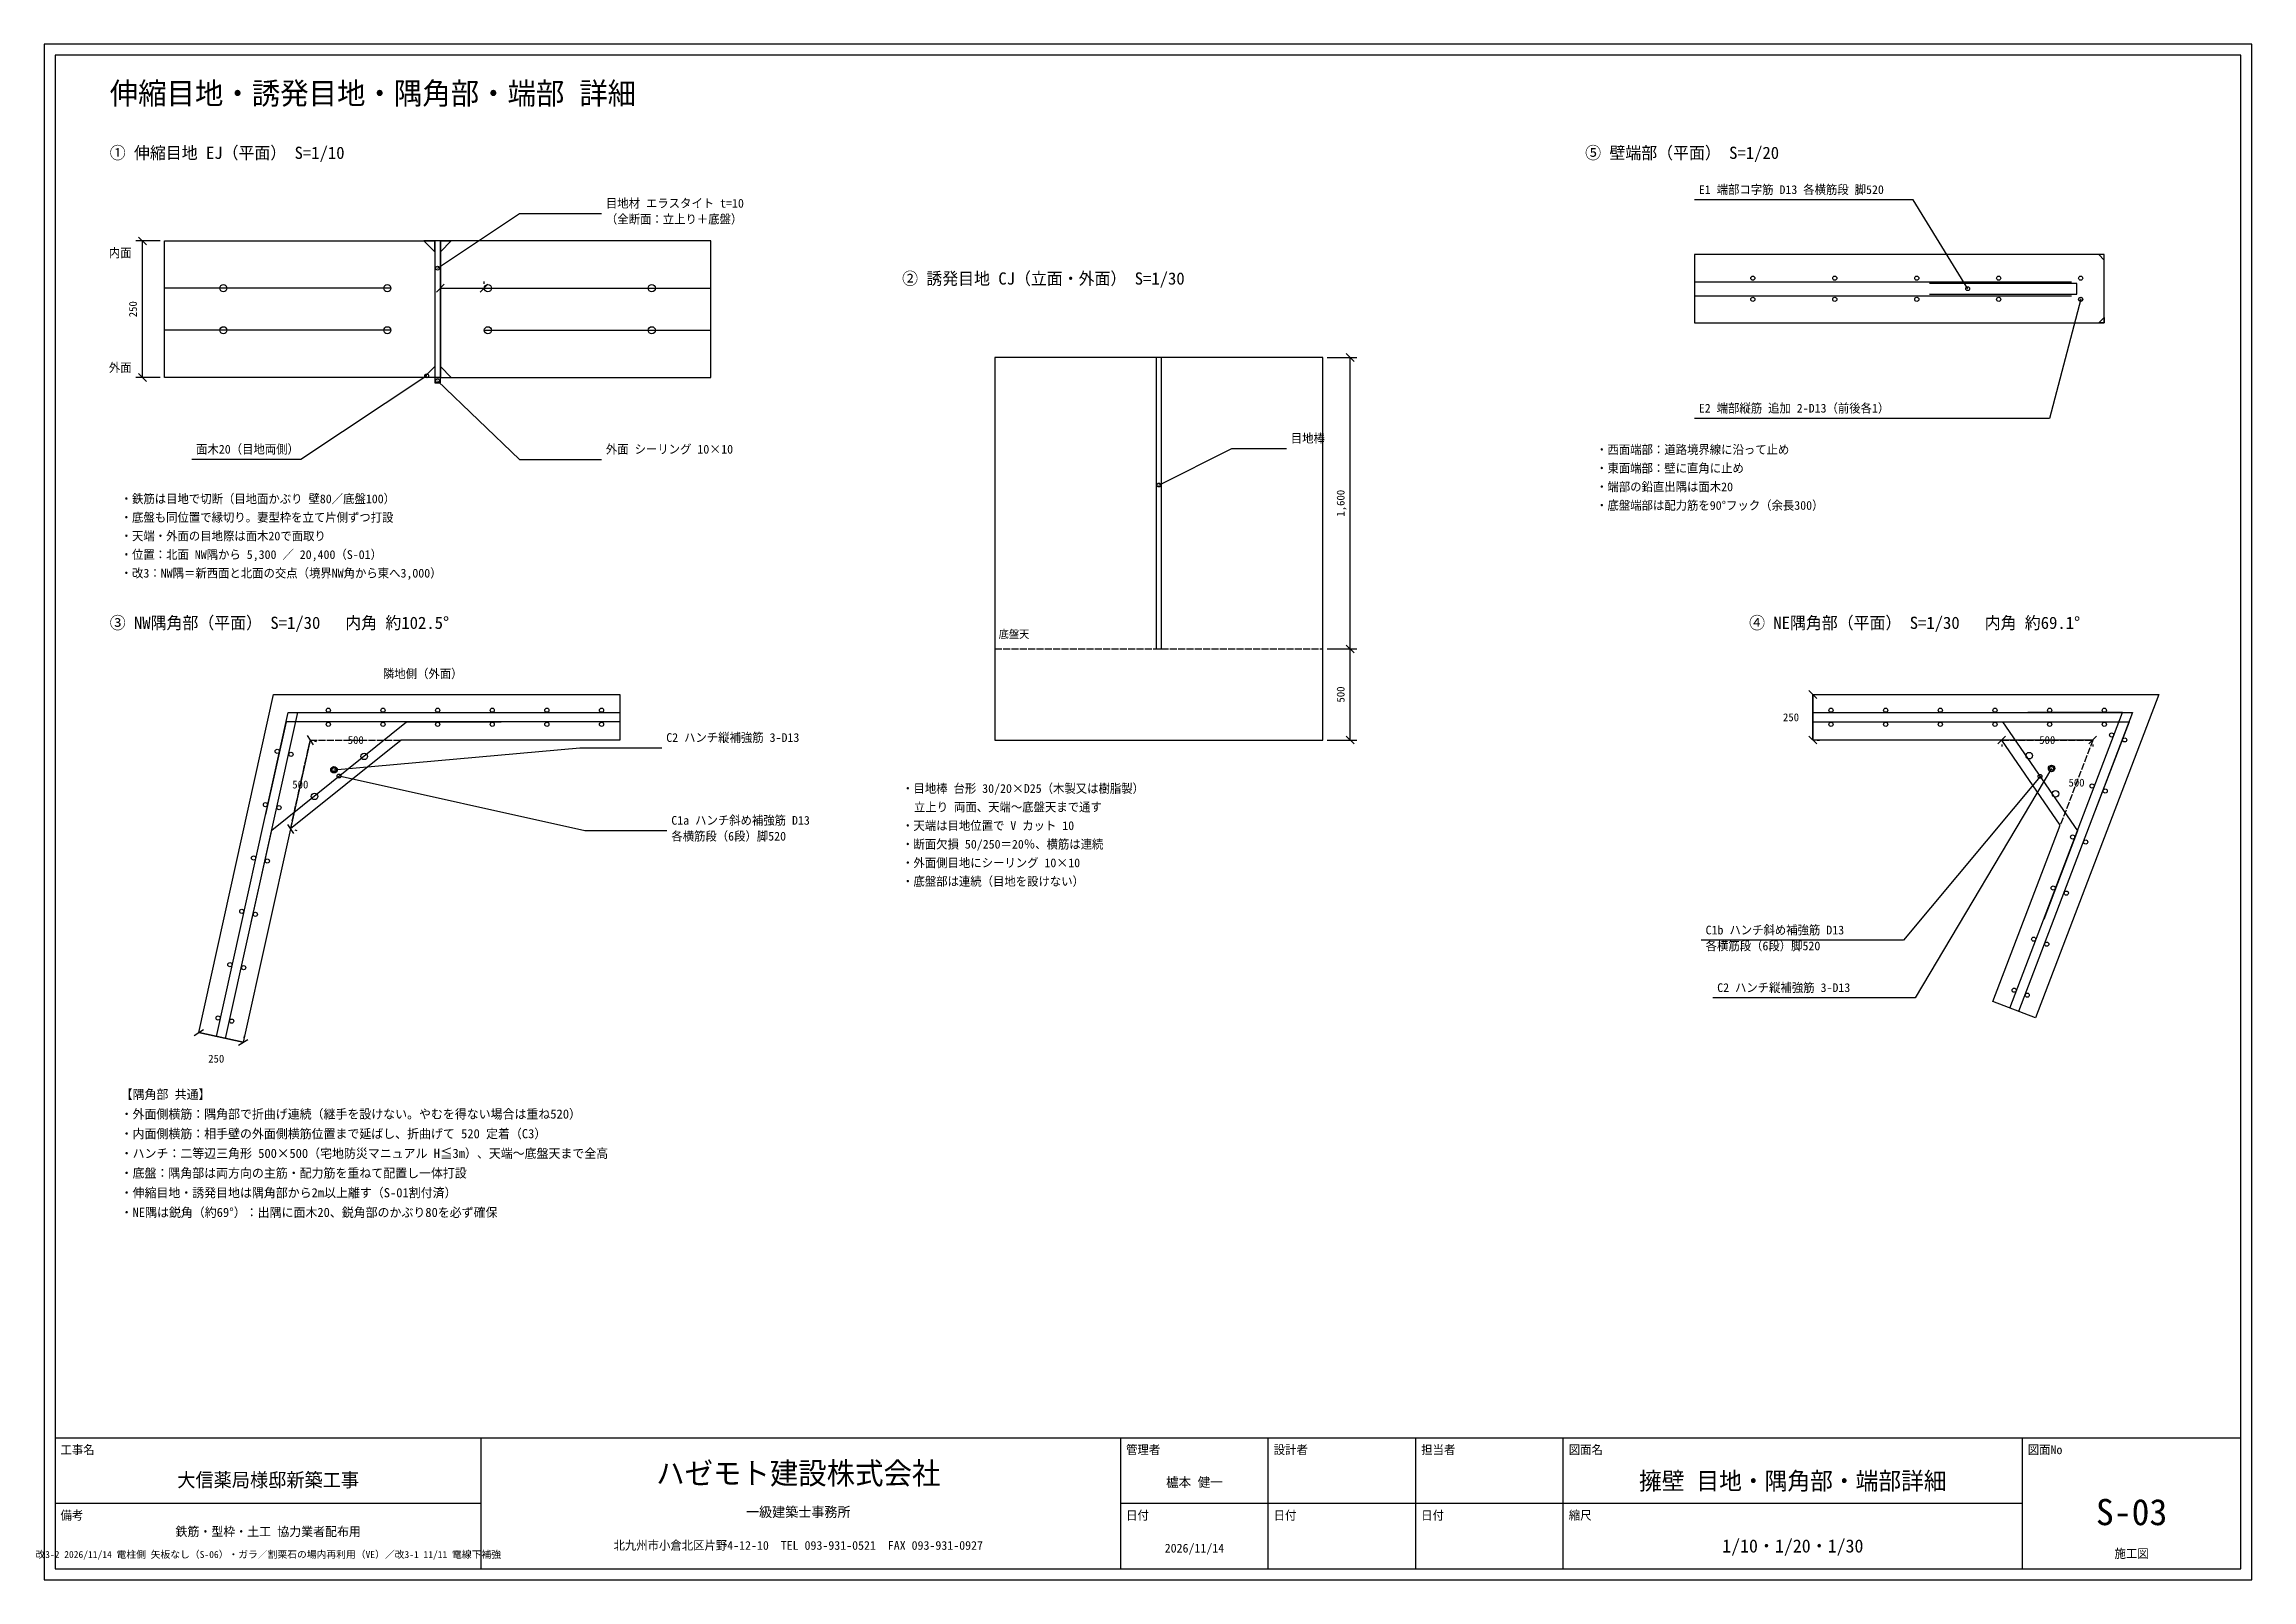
# Model space of a CAD drawing. Extents: x 8 to 412, y 8 to 289.
import ezdxf
from ezdxf.enums import TextEntityAlignment as Align

# ---------------------------------------------------------------- set-up
doc = ezdxf.new("R2010")
doc.units = 0
doc.linetypes.add('DASHED', pattern=[1.524, 1.27, -0.254])
for name, color, linetype in [('01_躯体', 7, 'Continuous'), ('02_鉄筋', 1, 'Continuous'), ('03_寸法', 5, 'Continuous'), ('04_文字', 7, 'Continuous'), ('05_目地', 30, 'Continuous'), ('07_補強', 6, 'Continuous'), ('09_図枠', 7, 'Continuous')]:
    doc.layers.add(name, color=color, linetype=linetype)

msp = doc.modelspace()

# ---------------------------------------------------------------- linework, layer by layer
at = {"layer": '01_躯体', "color": 7, "linetype": 'DASHED'}
msp.add_line((182, 178.33), (242, 178.33), dxfattribs=at)
at = {"layer": '01_躯体', "color": 7, "linetype": 'CONTINUOUS'}
for points in [[(80, 248), (95, 258), (110, 258)], [(78, 228.3), (55, 213), (35, 213)], [(80, 227.4), (95, 213), (110, 213)], [(212, 208.33), (225.33, 215), (235.33, 215)]]:
    msp.add_lwpolyline(points, dxfattribs=at)
for points in [[(79.5, 228), (30, 228), (30, 253), (79.5, 253)], [(79.5, 228), (80.5, 228), (80.5, 253), (79.5, 253)], [(80.5, 228), (130, 228), (130, 253), (80.5, 253)], [(310, 238), (385, 238), (385, 250.5), (310, 250.5)], [(182, 161.67), (242, 161.67), (242, 231.67), (182, 231.67)], [(79.5, 227), (80.5, 227), (80.5, 228), (79.5, 228)], [(36.29, 108.17), (50, 170), (113.33, 170), (113.33, 161.67), (73.35, 161.67), (53.08, 145.4), (44.43, 106.36)], [(331.67, 170), (395, 170), (372.41, 110.83), (364.62, 113.81), (376.95, 146.1), (366.23, 161.67), (331.67, 161.67)]]:
    msp.add_lwpolyline(points, close=True, dxfattribs=at)
at = {"layer": '01_躯体', "color": 7, "linetype": 'DASHED'}
for points in [[(53.08, 145.4), (56.69, 161.67), (73.35, 161.67)], [(366.23, 161.67), (382.9, 161.67), (376.95, 146.1)]]:
    msp.add_lwpolyline(points, dxfattribs=at)
at = {"layer": '01_躯体', "color": 7}
for centre in [(80, 248), (78, 228.3), (80, 227.4), (212, 208.33)]:
    msp.add_circle(centre, 0.35, dxfattribs=at)
at = {"layer": '02_鉄筋', "color": 1, "linetype": 'CONTINUOUS'}
for p, q in [((71.5, 244.35), (30, 244.35)), ((88.5, 244.35), (130, 244.35)), ((310, 245.53), (379, 245.53)), ((310, 242.97), (379, 242.97)), ((71.5, 236.65), (30, 236.65)), ((88.5, 236.65), (130, 236.65))]:
    msp.add_line(p, q, dxfattribs=at)
for points in [[(380.68, 242.32), (375, 220.5), (310, 220.5)], [(39.53, 107.45), (52.66, 166.68), (113.33, 166.68)], [(41.19, 107.08), (54.4, 166.68), (71.74, 166.68)], [(331.67, 166.68), (390.18, 166.68), (369.31, 112.02)], [(367.72, 112.62), (388.36, 166.68), (371.03, 166.68)], [(113.33, 164.98), (52.29, 164.98), (48.53, 148.06)], [(331.67, 164.98), (389.53, 164.98), (383.35, 148.79)]]:
    msp.add_lwpolyline(points, dxfattribs=at)
at = {"layer": '02_鉄筋', "color": 1}
for centre, radius in [((320.68, 246.18), 0.38), ((335.68, 246.18), 0.38), ((350.68, 246.18), 0.38), ((365.68, 246.18), 0.38), ((380.68, 246.18), 0.38), ((40.8, 244.35), 0.65), ((70.8, 244.35), 0.65), ((89.2, 244.35), 0.65), ((119.2, 244.35), 0.65), ((320.68, 242.32), 0.38), ((335.68, 242.32), 0.38), ((350.68, 242.32), 0.38), ((365.68, 242.32), 0.38), ((380.68, 242.32), 0.38), ((380.68, 242.32), 0.35), ((40.8, 236.65), 0.65), ((70.8, 236.65), 0.65), ((89.2, 236.65), 0.65), ((119.2, 236.65), 0.65), ((60, 167.12), 0.38), ((70, 167.12), 0.38), ((80, 167.12), 0.38), ((90, 167.12), 0.38), ((100, 167.12), 0.38), ((110, 167.12), 0.38), ((335, 167.12), 0.38), ((345, 167.12), 0.38), ((355, 167.12), 0.38), ((365, 167.12), 0.38), ((375, 167.12), 0.38), ((385, 167.12), 0.38), ((60, 164.55), 0.38), ((70, 164.55), 0.38), ((80, 164.55), 0.38), ((90, 164.55), 0.38), ((100, 164.55), 0.38), ((110, 164.55), 0.38), ((335, 164.55), 0.38), ((345, 164.55), 0.38), ((355, 164.55), 0.38), ((365, 164.55), 0.38), ((375, 164.55), 0.38), ((385, 164.55), 0.38), ((386.34, 162.6), 0.38), ((388.74, 161.69), 0.38), ((50.65, 159.61), 0.38), ((53.16, 159.06), 0.38), ((382.77, 153.26), 0.38), ((48.49, 149.85), 0.38), ((50.99, 149.29), 0.38), ((385.17, 152.34), 0.38), ((379.21, 143.92), 0.38), ((381.6, 143), 0.38), ((46.32, 140.09), 0.38), ((48.83, 139.53), 0.38), ((375.64, 134.58), 0.38), ((378.04, 133.66), 0.38), ((44.16, 130.32), 0.38), ((46.66, 129.77), 0.38), ((372.07, 125.23), 0.38), ((374.47, 124.32), 0.38), ((41.99, 120.56), 0.38), ((44.5, 120.01), 0.38), ((368.5, 115.89), 0.38), ((370.9, 114.98), 0.38), ((39.83, 110.8), 0.38), ((42.33, 110.24), 0.38)]:
    msp.add_circle(centre, radius, dxfattribs=at)
at = {"layer": '03_寸法', "color": 5, "linetype": 'CONTINUOUS'}
for p, q in [((29.2, 253), (24.8, 253)), ((26.71, 252.29), (25.29, 253.71)), ((26, 228), (26, 253)), ((79.79, 243.64), (81.21, 245.06)), ((80.5, 245.15), (80.5, 245.55)), ((80.5, 244.35), (88.5, 244.35)), ((87.79, 243.64), (89.21, 245.06)), ((88.5, 245.15), (88.5, 245.55)), ((242.8, 231.67), (248.2, 231.67)), ((247.71, 230.96), (246.29, 232.37)), ((247, 178.33), (247, 231.67)), ((29.2, 228), (24.8, 228)), ((26.71, 227.29), (25.29, 228.71)), ((242.8, 178.33), (248.2, 178.33)), ((242.8, 178.33), (248.2, 178.33)), ((247.71, 177.63), (246.29, 179.04)), ((247.71, 177.63), (246.29, 179.04)), ((247, 161.67), (247, 178.33)), ((330.96, 170.71), (332.37, 169.29)), ((331.67, 170), (331.67, 161.67)), ((332.47, 170), (332.87, 170)), ((56.69, 161.67), (53.08, 145.4)), ((56.15, 162.51), (57.23, 160.82)), ((242.8, 161.67), (248.2, 161.67)), ((247.71, 160.96), (246.29, 162.37)), ((330.96, 162.37), (332.37, 160.96)), ((332.47, 161.67), (332.87, 161.67)), ((366.94, 162.37), (365.52, 160.96)), ((382.9, 161.67), (366.23, 161.67)), ((383.6, 162.37), (382.19, 160.96)), ((57.47, 161.49), (57.86, 161.41)), ((366.23, 160.87), (366.23, 160.47)), ((382.9, 160.87), (382.9, 160.47)), ((52.54, 146.24), (53.62, 144.55)), ((53.86, 145.22), (54.25, 145.14)), ((36.47, 108.95), (36.55, 109.34)), ((35.45, 107.63), (37.14, 108.71)), ((36.29, 108.17), (44.43, 106.36)), ((43.58, 105.83), (45.27, 106.9)), ((44.6, 107.15), (44.69, 107.54))]:
    msp.add_line(p, q, dxfattribs=at)
at = {"layer": '05_目地', "color": 30, "linetype": 'CONTINUOUS'}
for points in [[(79.5, 253), (77.5, 253), (79.5, 251)], [(80.5, 253), (82.5, 253), (80.5, 251)], [(385, 250.5), (384, 250.5), (385, 249.5)], [(385, 238), (384, 238), (385, 239)], [(211.5, 178.33), (212.5, 178.33), (212.5, 231.67), (211.5, 231.67)], [(79.5, 228), (77.5, 228), (79.5, 230)], [(80.5, 228), (82.5, 228), (80.5, 230)]]:
    msp.add_lwpolyline(points, close=True, dxfattribs=at)
at = {"layer": '07_補強', "color": 6, "linetype": 'CONTINUOUS'}
for points in [[(360, 244.25), (350, 260.5), (310, 260.5)], [(353, 243.28), (380, 243.28), (380, 245.22), (353, 245.22)], [(45.89, 128.28), (49.64, 145.2), (74.29, 164.98), (91.63, 164.98)], [(349.04, 164.98), (366.38, 164.98), (380.1, 145.05), (373.92, 128.86)], [(61.04, 156.24), (106.04, 160.24), (121.04, 160.24)], [(61.97, 155.09), (106.97, 145.09), (121.97, 145.09)], [(373.24, 155.02), (348.24, 125.02), (311.24, 125.02)], [(375.36, 156.48), (350.36, 114.48), (313.36, 114.48)]]:
    msp.add_lwpolyline(points, dxfattribs=at)
at = {"layer": '07_補強', "color": 6}
for centre, radius in [((360, 244.25), 0.35), ((66.58, 158.68), 0.6), ((371.25, 158.81), 0.6), ((61.04, 156.24), 0.6), ((61.04, 156.24), 0.35), ((61.97, 155.09), 0.35), ((373.24, 155.02), 0.35), ((375.36, 156.48), 0.6), ((375.36, 156.48), 0.35), ((57.46, 151.36), 0.6), ((376.08, 151.81), 0.6)]:
    msp.add_circle(centre, radius, dxfattribs=at)
at = {"layer": '09_図枠', "color": 7, "linetype": 'CONTINUOUS'}
for p, q in [((10, 34), (410, 34)), ((88, 10), (88, 34)), ((205, 10), (205, 34)), ((232, 10), (232, 34)), ((259, 10), (259, 34)), ((286, 10), (286, 34)), ((370, 10), (370, 34)), ((10, 22), (88, 22)), ((205, 22), (286, 22)), ((286, 22), (370, 22))]:
    msp.add_line(p, q, dxfattribs=at)
for points in [[(8, 8), (412, 8), (412, 289), (8, 289), (8, 8)], [(10, 10), (410, 10), (410, 287), (10, 287), (10, 10)]]:
    msp.add_lwpolyline(points, dxfattribs=at)

# ---------------------------------------------------------------- texts
at = {"layer": '03_寸法', "color": 5}
for s, p in [('250', (25.4, 240.5)), ('1,600', (246.4, 205)), ('500', (246.4, 170))]:
    msp.add_text(s, height=1.44, rotation=90, dxfattribs=at).set_placement(p, align=Align.BOTTOM_CENTER)
for s, p in [('250', (327.67, 165.83)), ('500', (65.02, 161.67)), ('500', (374.56, 161.67)), ('500', (54.88, 153.53)), ('500', (379.92, 153.88)), ('250', (39.49, 103.36))]:
    msp.add_text(s, height=1.44, dxfattribs=at).set_placement(p, align=Align.MIDDLE_CENTER)
at = {"layer": '04_文字', "color": 7}
for s, height, p in [('伸縮目地・誘発目地・隅角部・端部 詳細', 4, (20, 278)), ('① 伸縮目地 EJ（平面） S=1/10', 2.24, (20, 268)), ('⑤ 壁端部（平面） S=1/20', 2.24, (290, 268)), ('② 誘発目地 CJ（立面・外面） S=1/30', 2.24, (165, 245)), ('・西面端部：道路境界線に沿って止め', 1.6, (292, 214)), ('・東面端部：壁に直角に止め', 1.6, (292, 210.6)), ('・鉄筋は目地で切断（目地面かぶり 壁80／底盤100）', 1.6, (22, 205)), ('・端部の鉛直出隅は面木20', 1.6, (292, 207.2)), ('・底盤も同位置で縁切り。妻型枠を立て片側ずつ打設', 1.6, (22, 201.6)), ('・底盤端部は配力筋を90°フック（余長300）', 1.6, (292, 203.8)), ('・天端・外面の目地際は面木20で面取り', 1.6, (22, 198.2)), ('・位置：北面 NW隅から 5,300 ／ 20,400（S-01）', 1.6, (22, 194.8)), ('・改3：NW隅＝新西面と北面の交点（境界NW角から東へ3,000）', 1.6, (22, 191.4)), ('③ NW隅角部（平面） S=1/30   内角 約102.5°', 2.24, (20, 182)), ('底盤天', 1.44, (182.67, 180.33)), ('④ NE隅角部（平面） S=1/30   内角 約69.1°', 2.24, (320, 182)), ('隣地側（外面）', 1.6, (70, 173)), ('・目地棒 台形 30/20×D25（木製又は樹脂製）', 1.6, (165, 152)), ('  立上り 両面、天端～底盤天まで通す', 1.6, (165, 148.6)), ('・天端は目地位置で V カット 10', 1.6, (165, 145.2)), ('・断面欠損 50/250＝20％、横筋は連続', 1.6, (165, 141.8)), ('・外面側目地にシーリング 10×10', 1.6, (165, 138.4)), ('・底盤部は連続（目地を設けない）', 1.6, (165, 135)), ('【隅角部 共通】', 1.68, (22, 96)), ('・外面側横筋：隅角部で折曲げ連続（継手を設けない。やむを得ない場合は重ね520）', 1.68, (22, 92.4)), ('・内面側横筋：相手壁の外面側横筋位置まで延ばし、折曲げて 520 定着（C3）', 1.68, (22, 88.8)), ('・ハンチ：二等辺三角形 500×500（宅地防災マニュアル H≦3m）、天端～底盤天まで全高', 1.68, (22, 85.2)), ('・底盤：隅角部は両方向の主筋・配力筋を重ねて配置し一体打設', 1.68, (22, 81.6)), ('・伸縮目地・誘発目地は隅角部から2m以上離す（S-01割付済）', 1.68, (22, 78)), ('・NE隅は鋭角（約69°）：出隅に面木20、鋭角部のかぶり80を必ず確保', 1.68, (22, 74.4))]:
    msp.add_text(s, height=height, dxfattribs=at).set_placement(p)
for s, p in [('目地材 エラスタイト t=10', (110.8, 258.6)), ('（全断面：立上り＋底盤）', (110.8, 255.7)), ('面木20（目地両側）', (35.8, 213.6)), ('外面 シーリング 10×10', (110.8, 213.6)), ('目地棒', (236.13, 215.6))]:
    msp.add_text(s, height=1.6, dxfattribs=at).set_placement(p, align=Align.BOTTOM_LEFT)
for s, p in [('内面', (24, 250)), ('外面', (24, 229))]:
    msp.add_text(s, height=1.6, dxfattribs=at).set_placement(p, align=Align.RIGHT)
at = {"layer": '04_文字', "color": 1}
msp.add_text('E2 端部縦筋 追加 2-D13（前後各1）', height=1.6, dxfattribs=at).set_placement((310.8, 221.1), align=Align.BOTTOM_LEFT)
at = {"layer": '07_補強', "color": 6}
for s, p in [('E1 端部コ字筋 D13 各横筋段 脚520', (310.8, 261.1)), ('C2 ハンチ縦補強筋 3-D13', (121.84, 160.84)), ('C1a ハンチ斜め補強筋 D13', (122.77, 145.69)), ('各横筋段（6段）脚520', (122.77, 142.79)), ('C1b ハンチ斜め補強筋 D13', (312.04, 125.62)), ('各横筋段（6段）脚520', (312.04, 122.72)), ('C2 ハンチ縦補強筋 3-D13', (314.16, 115.08))]:
    msp.add_text(s, height=1.6, dxfattribs=at).set_placement(p, align=Align.BOTTOM_LEFT)
at = {"layer": '09_図枠', "color": 7}
for s, p in [('工事名', (11, 31)), ('管理者', (206, 31)), ('設計者', (233, 31)), ('担当者', (260, 31)), ('図面名', (287, 31)), ('図面No', (371, 31)), ('備考', (11, 19)), ('日付', (206, 19)), ('日付', (233, 19)), ('日付', (260, 19)), ('縮尺', (287, 19))]:
    msp.add_text(s, height=1.6, dxfattribs=at).set_placement(p)
for s, height, p in [('ハゼモト建設株式会社', 4, (146, 25.5)), ('大信薬局様邸新築工事', 2.56, (49, 25)), ('櫨本 健一', 1.76, (218.5, 25)), ('擁壁 目地・隅角部・端部詳細', 3.2, (328, 24.5)), ('一級建築士事務所', 1.84, (146, 19.5)), ('S-03', 4.8, (390, 18)), ('鉄筋・型枠・土工 協力業者配布用', 1.68, (49, 16)), ('北九州市小倉北区片野4-12-10  TEL 093-931-0521  FAX 093-931-0927', 1.6, (146, 13.5)), ('2026/11/14', 1.6, (218.5, 13)), ('1/10・1/20・1/30', 2.4, (328, 13)), ('施工図', 1.6, (390, 12))]:
    msp.add_text(s, height=height, dxfattribs=at).set_placement(p, align=Align.CENTER)
at = {"layer": '09_図枠', "color": 1}
msp.add_text('改3-2 2026/11/14 電柱側 矢板なし（S-06）・ガラ／割栗石の場内再利用（VE）／改3-1 11/11 電線下補強', height=1.28, dxfattribs=at).set_placement((49, 12), align=Align.CENTER)

doc.saveas('drawing.dxf')
